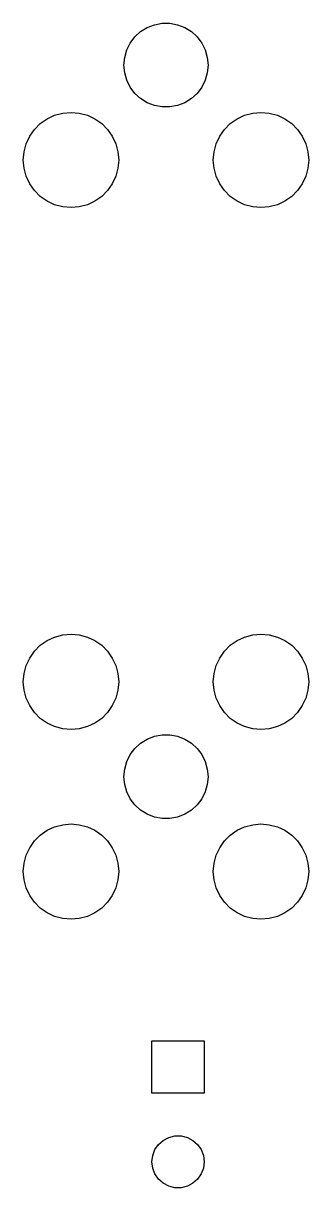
# Model space of a CAD drawing. Extents: x 5.02 to 9.39, y -6.22 to -0.81.
# Drawn here: x 5.018 to 5.318, y -6.183 to -4.956 of the extents above; entities that cross this region are included whole.
import ezdxf

# ---------------------------------------------------------------- set-up
doc = ezdxf.new("R2010")
doc.units = 0
doc.header["$MEASUREMENT"] = 0
doc.layers.add('BLACK', color=7, linetype='CONTINUOUS')

msp = doc.modelspace()

# ---------------------------------------------------------------- linework, layer by layer
at = {"layer": 'BLACK', "linetype": 'CONTINUOUS'}
for p, q in [((5.1483, -4.9604), (5.1559, -4.9574)), ((5.1559, -4.9574), (5.1639, -4.9559)), ((5.1639, -4.9559), (5.1721, -4.9559)), ((5.1721, -4.9559), (5.1801, -4.9574)), ((5.1801, -4.9574), (5.1877, -4.9604)), ((5.1303, -4.9767), (5.1353, -4.9702)), ((5.1353, -4.9702), (5.1413, -4.9647)), ((5.1413, -4.9647), (5.1483, -4.9604)), ((5.1877, -4.9604), (5.1947, -4.9647)), ((5.1947, -4.9647), (5.2007, -4.9702)), ((5.2007, -4.9702), (5.2057, -4.9767)), ((5.1267, -4.984), (5.1303, -4.9767)), ((5.2057, -4.9767), (5.2093, -4.984)), ((5.1237, -5), (5.1245, -4.9919)), ((5.1245, -4.9919), (5.1267, -4.984)), ((5.2093, -4.984), (5.2115, -4.9919)), ((5.2115, -4.9919), (5.2123, -5)), ((5.1245, -5.0081), (5.1237, -5)), ((5.2123, -5), (5.2115, -5.0081)), ((5.1267, -5.016), (5.1245, -5.0081)), ((5.1303, -5.0233), (5.1267, -5.016)), ((5.2093, -5.016), (5.2057, -5.0233)), ((5.2115, -5.0081), (5.2093, -5.016)), ((5.1353, -5.0298), (5.1303, -5.0233)), ((5.1413, -5.0353), (5.1353, -5.0298)), ((5.2007, -5.0298), (5.1947, -5.0353)), ((5.2057, -5.0233), (5.2007, -5.0298)), ((5.1483, -5.0396), (5.1413, -5.0353)), ((5.1559, -5.0426), (5.1483, -5.0396)), ((5.1639, -5.0441), (5.1559, -5.0426)), ((5.1721, -5.0441), (5.1639, -5.0441)), ((5.1801, -5.0426), (5.1721, -5.0441)), ((5.1877, -5.0396), (5.1801, -5.0426)), ((5.1947, -5.0353), (5.1877, -5.0396)), ((5.0429, -5.0565), (5.0508, -5.0528)), ((5.0508, -5.0528), (5.0593, -5.0506)), ((5.0593, -5.0506), (5.068, -5.0498)), ((5.068, -5.0498), (5.0767, -5.0506)), ((5.0767, -5.0506), (5.0852, -5.0528)), ((5.0852, -5.0528), (5.0931, -5.0565)), ((5.2429, -5.0565), (5.2508, -5.0528)), ((5.2508, -5.0528), (5.2593, -5.0506)), ((5.2593, -5.0506), (5.268, -5.0498)), ((5.268, -5.0498), (5.2767, -5.0506)), ((5.2767, -5.0506), (5.2852, -5.0528)), ((5.2852, -5.0528), (5.2931, -5.0565)), ((5.0245, -5.0749), (5.0295, -5.0677)), ((5.0295, -5.0677), (5.0357, -5.0615)), ((5.0357, -5.0615), (5.0429, -5.0565)), ((5.0931, -5.0565), (5.1003, -5.0615)), ((5.1003, -5.0615), (5.1065, -5.0677)), ((5.1065, -5.0677), (5.1115, -5.0749)), ((5.2245, -5.0749), (5.2295, -5.0677)), ((5.2295, -5.0677), (5.2357, -5.0615)), ((5.2357, -5.0615), (5.2429, -5.0565)), ((5.2931, -5.0565), (5.3003, -5.0615)), ((5.3003, -5.0615), (5.3065, -5.0677)), ((5.3065, -5.0677), (5.3115, -5.0749)), ((5.0208, -5.0828), (5.0245, -5.0749)), ((5.1115, -5.0749), (5.1152, -5.0828)), ((5.2208, -5.0828), (5.2245, -5.0749)), ((5.3115, -5.0749), (5.3152, -5.0828)), ((5.0178, -5.1), (5.0186, -5.0913)), ((5.0186, -5.0913), (5.0208, -5.0828)), ((5.1152, -5.0828), (5.1174, -5.0913)), ((5.1174, -5.0913), (5.1182, -5.1)), ((5.2178, -5.1), (5.2186, -5.0913)), ((5.2186, -5.0913), (5.2208, -5.0828)), ((5.3152, -5.0828), (5.3174, -5.0913)), ((5.3174, -5.0913), (5.3182, -5.1)), ((5.0186, -5.1087), (5.0178, -5.1)), ((5.1182, -5.1), (5.1174, -5.1087)), ((5.2186, -5.1087), (5.2178, -5.1)), ((5.3182, -5.1), (5.3174, -5.1087)), ((5.0208, -5.1172), (5.0186, -5.1087)), ((5.0245, -5.1251), (5.0208, -5.1172)), ((5.1152, -5.1172), (5.1115, -5.1251)), ((5.1174, -5.1087), (5.1152, -5.1172)), ((5.2208, -5.1172), (5.2186, -5.1087)), ((5.2245, -5.1251), (5.2208, -5.1172)), ((5.3152, -5.1172), (5.3115, -5.1251)), ((5.3174, -5.1087), (5.3152, -5.1172)), ((5.0295, -5.1323), (5.0245, -5.1251)), ((5.1115, -5.1251), (5.1065, -5.1323)), ((5.2295, -5.1323), (5.2245, -5.1251)), ((5.3115, -5.1251), (5.3065, -5.1323)), ((5.0357, -5.1385), (5.0295, -5.1323)), ((5.0429, -5.1435), (5.0357, -5.1385)), ((5.1003, -5.1385), (5.0931, -5.1435)), ((5.1065, -5.1323), (5.1003, -5.1385)), ((5.2357, -5.1385), (5.2295, -5.1323)), ((5.2429, -5.1435), (5.2357, -5.1385)), ((5.3003, -5.1385), (5.2931, -5.1435)), ((5.3065, -5.1323), (5.3003, -5.1385)), ((5.0508, -5.1472), (5.0429, -5.1435)), ((5.0593, -5.1494), (5.0508, -5.1472)), ((5.068, -5.1502), (5.0593, -5.1494)), ((5.0767, -5.1494), (5.068, -5.1502)), ((5.0852, -5.1472), (5.0767, -5.1494)), ((5.0931, -5.1435), (5.0852, -5.1472)), ((5.2508, -5.1472), (5.2429, -5.1435)), ((5.2593, -5.1494), (5.2508, -5.1472)), ((5.268, -5.1502), (5.2593, -5.1494)), ((5.2767, -5.1494), (5.268, -5.1502)), ((5.2852, -5.1472), (5.2767, -5.1494)), ((5.2931, -5.1435), (5.2852, -5.1472)), ((5.0357, -5.6115), (5.0429, -5.6065)), ((5.0429, -5.6065), (5.0508, -5.6028)), ((5.0508, -5.6028), (5.0593, -5.6006)), ((5.0593, -5.6006), (5.068, -5.5998)), ((5.068, -5.5998), (5.0767, -5.6006)), ((5.0767, -5.6006), (5.0852, -5.6028)), ((5.0852, -5.6028), (5.0931, -5.6065)), ((5.0931, -5.6065), (5.1003, -5.6115)), ((5.2357, -5.6115), (5.2429, -5.6065)), ((5.2429, -5.6065), (5.2508, -5.6028)), ((5.2508, -5.6028), (5.2593, -5.6006)), ((5.2593, -5.6006), (5.268, -5.5998)), ((5.268, -5.5998), (5.2767, -5.6006)), ((5.2767, -5.6006), (5.2852, -5.6028)), ((5.2852, -5.6028), (5.2931, -5.6065)), ((5.2931, -5.6065), (5.3003, -5.6115)), ((5.0245, -5.6249), (5.0295, -5.6177)), ((5.0295, -5.6177), (5.0357, -5.6115)), ((5.1003, -5.6115), (5.1065, -5.6177)), ((5.1065, -5.6177), (5.1115, -5.6249)), ((5.2245, -5.6249), (5.2295, -5.6177)), ((5.2295, -5.6177), (5.2357, -5.6115)), ((5.3003, -5.6115), (5.3065, -5.6177)), ((5.3065, -5.6177), (5.3115, -5.6249)), ((5.0186, -5.6413), (5.0208, -5.6328)), ((5.0208, -5.6328), (5.0245, -5.6249)), ((5.1115, -5.6249), (5.1152, -5.6328)), ((5.1152, -5.6328), (5.1174, -5.6413)), ((5.2186, -5.6413), (5.2208, -5.6328)), ((5.2208, -5.6328), (5.2245, -5.6249)), ((5.3115, -5.6249), (5.3152, -5.6328)), ((5.3152, -5.6328), (5.3174, -5.6413)), ((5.0178, -5.65), (5.0186, -5.6413)), ((5.1174, -5.6413), (5.1182, -5.65)), ((5.2178, -5.65), (5.2186, -5.6413)), ((5.3174, -5.6413), (5.3182, -5.65)), ((5.0186, -5.6587), (5.0178, -5.65)), ((5.1182, -5.65), (5.1174, -5.6587)), ((5.2186, -5.6587), (5.2178, -5.65)), ((5.3182, -5.65), (5.3174, -5.6587)), ((5.0208, -5.6672), (5.0186, -5.6587)), ((5.0245, -5.6751), (5.0208, -5.6672)), ((5.1152, -5.6672), (5.1115, -5.6751)), ((5.1174, -5.6587), (5.1152, -5.6672)), ((5.2208, -5.6672), (5.2186, -5.6587)), ((5.2245, -5.6751), (5.2208, -5.6672)), ((5.3152, -5.6672), (5.3115, -5.6751)), ((5.3174, -5.6587), (5.3152, -5.6672)), ((5.0295, -5.6823), (5.0245, -5.6751)), ((5.0357, -5.6885), (5.0295, -5.6823)), ((5.1065, -5.6823), (5.1003, -5.6885)), ((5.1115, -5.6751), (5.1065, -5.6823)), ((5.2295, -5.6823), (5.2245, -5.6751)), ((5.2357, -5.6885), (5.2295, -5.6823)), ((5.3065, -5.6823), (5.3003, -5.6885)), ((5.3115, -5.6751), (5.3065, -5.6823)), ((5.0429, -5.6935), (5.0357, -5.6885)), ((5.0508, -5.6972), (5.0429, -5.6935)), ((5.0931, -5.6935), (5.0852, -5.6972)), ((5.1003, -5.6885), (5.0931, -5.6935)), ((5.2429, -5.6935), (5.2357, -5.6885)), ((5.2508, -5.6972), (5.2429, -5.6935)), ((5.2931, -5.6935), (5.2852, -5.6972)), ((5.3003, -5.6885), (5.2931, -5.6935)), ((5.0593, -5.6994), (5.0508, -5.6972)), ((5.068, -5.7002), (5.0593, -5.6994)), ((5.0767, -5.6994), (5.068, -5.7002)), ((5.0852, -5.6972), (5.0767, -5.6994)), ((5.1559, -5.7074), (5.1639, -5.7059)), ((5.1639, -5.7059), (5.1721, -5.7059)), ((5.1721, -5.7059), (5.1801, -5.7074)), ((5.2593, -5.6994), (5.2508, -5.6972)), ((5.268, -5.7002), (5.2593, -5.6994)), ((5.2767, -5.6994), (5.268, -5.7002)), ((5.2852, -5.6972), (5.2767, -5.6994)), ((5.1353, -5.7202), (5.1413, -5.7147)), ((5.1413, -5.7147), (5.1483, -5.7104)), ((5.1483, -5.7104), (5.1559, -5.7074)), ((5.1801, -5.7074), (5.1877, -5.7104)), ((5.1877, -5.7104), (5.1947, -5.7147)), ((5.1947, -5.7147), (5.2007, -5.7202)), ((5.1267, -5.734), (5.1303, -5.7267)), ((5.1303, -5.7267), (5.1353, -5.7202)), ((5.2007, -5.7202), (5.2057, -5.7267)), ((5.2057, -5.7267), (5.2093, -5.734)), ((5.1237, -5.75), (5.1245, -5.7419)), ((5.1245, -5.7419), (5.1267, -5.734)), ((5.2093, -5.734), (5.2115, -5.7419)), ((5.2115, -5.7419), (5.2123, -5.75)), ((5.1245, -5.7581), (5.1237, -5.75)), ((5.2123, -5.75), (5.2115, -5.7581)), ((5.1267, -5.766), (5.1245, -5.7581)), ((5.1303, -5.7733), (5.1267, -5.766)), ((5.2093, -5.766), (5.2057, -5.7733)), ((5.2115, -5.7581), (5.2093, -5.766)), ((5.1353, -5.7798), (5.1303, -5.7733)), ((5.1413, -5.7853), (5.1353, -5.7798)), ((5.2007, -5.7798), (5.1947, -5.7853)), ((5.2057, -5.7733), (5.2007, -5.7798)), ((5.1483, -5.7896), (5.1413, -5.7853)), ((5.1559, -5.7926), (5.1483, -5.7896)), ((5.1639, -5.7941), (5.1559, -5.7926)), ((5.1801, -5.7926), (5.1721, -5.7941)), ((5.1877, -5.7896), (5.1801, -5.7926)), ((5.1947, -5.7853), (5.1877, -5.7896)), ((5.0429, -5.8065), (5.0508, -5.8028)), ((5.0508, -5.8028), (5.0593, -5.8006)), ((5.0593, -5.8006), (5.068, -5.7998)), ((5.068, -5.7998), (5.0767, -5.8006)), ((5.0767, -5.8006), (5.0852, -5.8028)), ((5.0852, -5.8028), (5.0931, -5.8065)), ((5.1721, -5.7941), (5.1639, -5.7941)), ((5.2429, -5.8065), (5.2508, -5.8028)), ((5.2508, -5.8028), (5.2593, -5.8006)), ((5.2593, -5.8006), (5.268, -5.7998)), ((5.268, -5.7998), (5.2767, -5.8006)), ((5.2767, -5.8006), (5.2852, -5.8028)), ((5.2852, -5.8028), (5.2931, -5.8065)), ((5.0295, -5.8177), (5.0357, -5.8115)), ((5.0357, -5.8115), (5.0429, -5.8065)), ((5.0931, -5.8065), (5.1003, -5.8115)), ((5.1003, -5.8115), (5.1065, -5.8177)), ((5.2295, -5.8177), (5.2357, -5.8115)), ((5.2357, -5.8115), (5.2429, -5.8065)), ((5.2931, -5.8065), (5.3003, -5.8115)), ((5.3003, -5.8115), (5.3065, -5.8177)), ((5.0208, -5.8328), (5.0245, -5.8249)), ((5.0245, -5.8249), (5.0295, -5.8177)), ((5.1065, -5.8177), (5.1115, -5.8249)), ((5.1115, -5.8249), (5.1152, -5.8328)), ((5.2208, -5.8328), (5.2245, -5.8249)), ((5.2245, -5.8249), (5.2295, -5.8177)), ((5.3065, -5.8177), (5.3115, -5.8249)), ((5.3115, -5.8249), (5.3152, -5.8328)), ((5.0178, -5.85), (5.0186, -5.8413)), ((5.0186, -5.8413), (5.0208, -5.8328)), ((5.1152, -5.8328), (5.1174, -5.8413)), ((5.1174, -5.8413), (5.1182, -5.85)), ((5.2178, -5.85), (5.2186, -5.8413)), ((5.2186, -5.8413), (5.2208, -5.8328)), ((5.3152, -5.8328), (5.3174, -5.8413)), ((5.3174, -5.8413), (5.3182, -5.85)), ((5.0186, -5.8587), (5.0178, -5.85)), ((5.1182, -5.85), (5.1174, -5.8587)), ((5.2186, -5.8587), (5.2178, -5.85)), ((5.3182, -5.85), (5.3174, -5.8587)), ((5.0208, -5.8672), (5.0186, -5.8587)), ((5.1174, -5.8587), (5.1152, -5.8672)), ((5.2208, -5.8672), (5.2186, -5.8587)), ((5.3174, -5.8587), (5.3152, -5.8672)), ((5.0245, -5.8751), (5.0208, -5.8672)), ((5.0295, -5.8823), (5.0245, -5.8751)), ((5.1115, -5.8751), (5.1065, -5.8823)), ((5.1152, -5.8672), (5.1115, -5.8751)), ((5.2245, -5.8751), (5.2208, -5.8672)), ((5.2295, -5.8823), (5.2245, -5.8751)), ((5.3115, -5.8751), (5.3065, -5.8823)), ((5.3152, -5.8672), (5.3115, -5.8751)), ((5.0357, -5.8885), (5.0295, -5.8823)), ((5.0429, -5.8935), (5.0357, -5.8885)), ((5.1003, -5.8885), (5.0931, -5.8935)), ((5.1065, -5.8823), (5.1003, -5.8885)), ((5.2357, -5.8885), (5.2295, -5.8823)), ((5.2429, -5.8935), (5.2357, -5.8885)), ((5.3003, -5.8885), (5.2931, -5.8935)), ((5.3065, -5.8823), (5.3003, -5.8885)), ((5.0508, -5.8972), (5.0429, -5.8935)), ((5.0593, -5.8994), (5.0508, -5.8972)), ((5.068, -5.9002), (5.0593, -5.8994)), ((5.0767, -5.8994), (5.068, -5.9002)), ((5.0852, -5.8972), (5.0767, -5.8994)), ((5.0931, -5.8935), (5.0852, -5.8972)), ((5.2508, -5.8972), (5.2429, -5.8935)), ((5.2593, -5.8994), (5.2508, -5.8972)), ((5.268, -5.9002), (5.2593, -5.8994)), ((5.2767, -5.8994), (5.268, -5.9002)), ((5.2852, -5.8972), (5.2767, -5.8994)), ((5.2931, -5.8935), (5.2852, -5.8972)), ((5.1532, -6.0834), (5.1532, -6.0284)), ((5.1532, -6.0284), (5.2082, -6.0284)), ((5.2082, -6.0284), (5.2082, -6.0834)), ((5.2082, -6.0834), (5.1532, -6.0834)), ((5.1602, -6.1377), (5.1651, -6.1333)), ((5.1651, -6.1333), (5.171, -6.1302)), ((5.171, -6.1302), (5.1774, -6.1286)), ((5.1774, -6.1286), (5.1841, -6.1286)), ((5.1841, -6.1286), (5.1905, -6.1302)), ((5.1905, -6.1302), (5.1964, -6.1333)), ((5.1964, -6.1333), (5.2013, -6.1377)), ((5.154, -6.1493), (5.1564, -6.1431)), ((5.1564, -6.1431), (5.1602, -6.1377)), ((5.2013, -6.1377), (5.2051, -6.1431)), ((5.2051, -6.1431), (5.2075, -6.1493)), ((5.1532, -6.1559), (5.154, -6.1493)), ((5.154, -6.1625), (5.1532, -6.1559)), ((5.2075, -6.1493), (5.2082, -6.1559)), ((5.2082, -6.1559), (5.2075, -6.1625)), ((5.1564, -6.1687), (5.154, -6.1625)), ((5.1602, -6.1741), (5.1564, -6.1687)), ((5.2051, -6.1687), (5.2013, -6.1741)), ((5.2075, -6.1625), (5.2051, -6.1687)), ((5.1651, -6.1785), (5.1602, -6.1741)), ((5.171, -6.1816), (5.1651, -6.1785)), ((5.1774, -6.1832), (5.171, -6.1816)), ((5.1841, -6.1832), (5.1774, -6.1832)), ((5.1905, -6.1816), (5.1841, -6.1832)), ((5.1964, -6.1785), (5.1905, -6.1816)), ((5.2013, -6.1741), (5.1964, -6.1785))]:
    msp.add_line(p, q, dxfattribs=at)

doc.saveas('drawing.dxf')
